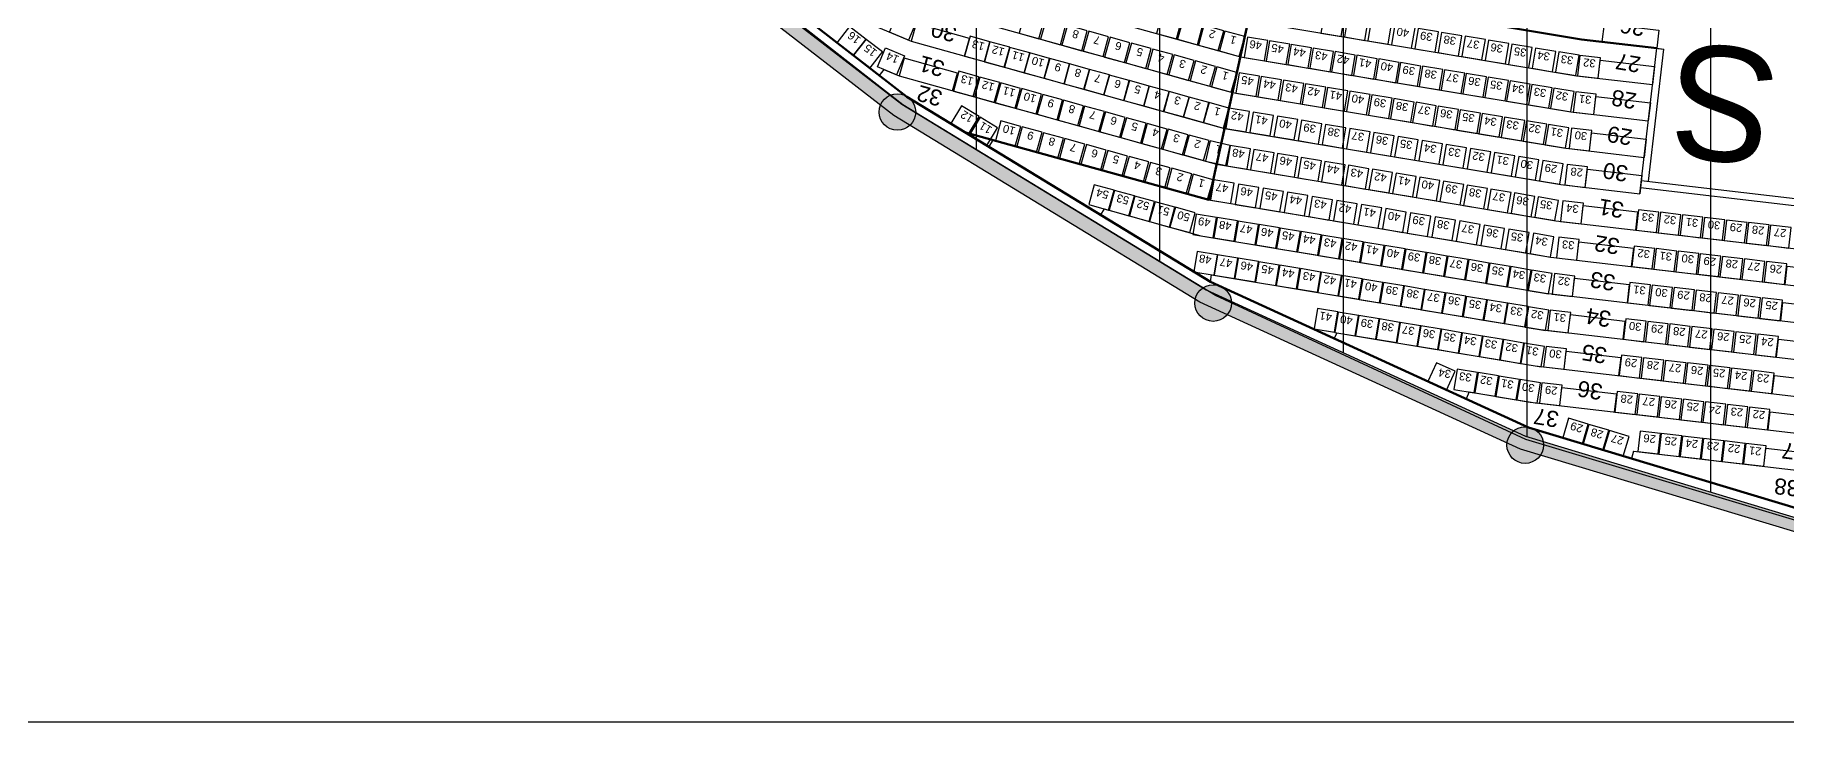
# Model space of a CAD drawing. Header units: millimetres. Extents: x -76108 to 202332, y 27411 to 140378.
# Drawn here: x 68061 to 106375, y 27411 to 42417 of the extents above; entities that cross this region are included whole.
import ezdxf
from ezdxf.enums import TextEntityAlignment as Align

# ---------------------------------------------------------------- set-up
doc = ezdxf.new("R2010")
doc.units = ezdxf.units.MM
doc.header["$LTSCALE"] = 100
doc.layers.get('0').update_dxf_attribs({"linetype": 'CONTINUOUS'})
for name, color, linetype in [('_insida yttervägg arena', 6, 'CONTINUOUS'), ('A-3312-EA-', 7, 'CONTINUOUS'), ('A-3312-FYLL', 7, 'CONTINUOUS'), ('A-3320-EA-', 3, 'CONTINUOUS'), ('A-3320-FYLL', 3, 'CONTINUOUS'), ('G-STOLAR_TELE_2', 3, 'CONTINUOUS'), ('LINOR_HÄNG', 40, 'CONTINUOUS'), ('R-RADER', 252, 'CONTINUOUS'), ('R-RADNUMMER', 4, 'CONTINUOUS'), ('R-TRAPPA', 254, 'CONTINUOUS'), ('S-RADER', 252, 'CONTINUOUS'), ('S-RADNUMMER', 4, 'CONTINUOUS'), ('S-STOLAR', 1, 'CONTINUOUS'), ('S-STOLNUMMER', 7, 'CONTINUOUS'), ('S-TRAPPA', 254, 'CONTINUOUS'), ('SEKTIONS_NR', 4, 'CONTINUOUS'), ('T-RADER', 252, 'CONTINUOUS'), ('T-RADNUMMER', 4, 'CONTINUOUS'), ('T-STOLAR', 1, 'CONTINUOUS'), ('T-STOLNUMMER', 7, 'CONTINUOUS'), ('T-TRAPPA', 254, 'CONTINUOUS')]:
    doc.layers.add(name, color=color, linetype=linetype)
doc.layers.add('SEKTIONER', color=4, linetype='CONTINUOUS', lineweight=70)
doc.styles.add('ARIAL', font='arial.ttf')

# ---------------------------------------------------------------- blocks, each defined once
blk = doc.blocks.new('*U25')
at = {"layer": 'G-STOLAR_TELE_2'}
blk.add_circle((0, 0), 400, dxfattribs=at)
blk = doc.blocks.new('*U26')
at = {"layer": 'G-STOLAR_TELE_2'}
blk.add_circle((0, 0), 400, dxfattribs=at)
blk = doc.blocks.new('*U27')
at = {"layer": 'G-STOLAR_TELE_2'}
blk.add_circle((0, 0), 400, dxfattribs=at)

msp = doc.modelspace()

# ---------------------------------------------------------------- hatches: boundary and pattern name
at = {"layer": 'A-3312-FYLL'}
msp.add_hatch(color=256, dxfattribs=at).paths.add_polyline_path([(129832.5, 31225.9), (136958.2, 33371), (143973.5, 36584.7), (150660, 40657.6), (157173.2, 45688.8), (161383.9, 49663.2), (161149.3, 49854.3), (157029.5, 45965.7), (150490.4, 40905.6), (143832.5, 36850.1), (136852, 33652.3), (129766.1, 31519.2), (122452.6, 30391.1), (118752.6, 30391.1), (115052.6, 30391.1), (107739.1, 31519.2), (100653.2, 33652.3), (93672.7, 36850.1), (87014.8, 40905.6), (80475.7, 45965.7), (76355.9, 49854.3), (76121.3, 49663.2), (80332, 45688.8), (86845.2, 40657.6), (93531.7, 36584.7), (100547, 33371), (107672.7, 31225.9), (115029.6, 30091.1), (118752.6, 30091.1), (122475.6, 30091.1)])
at = {"layer": 'A-3320-FYLL'}
for points in [[(87320.9, 40735.8, 1), (86520.9, 40735.8, 1)], [(94225.9, 36562.3, 1), (93425.9, 36562.3, 1)], [(101050.3, 33459, 1), (100250.3, 33459, 1)]]:
    msp.add_hatch(color=256, dxfattribs=at).paths.add_polyline_path(points)

# ---------------------------------------------------------------- linework, layer by layer
at = {"color": 9}
msp.add_lwpolyline([(42980, 27411), (202332, 27411), (202332, 140378), (42980, 140378)], close=True, dxfattribs=at)
at = {"layer": '_insida yttervägg arena', "color": 9}
msp.add_lwpolyline([(150671.1, 40929), (144056.7, 36878.6), (136929.8, 33665.5), (129865.1, 31612.2), (122518.9, 30346.5), (115144.6, 30318.3), (107811.1, 31440.5), (100661.9, 33578.2), (93878.7, 36728.5), (87039.2, 40891.4), (80555.4, 45962.8), (76530.5, 49816.3), (77656.4, 50828.9), (74725.7, 54695.4)], dxfattribs=at)
at = {"layer": 'A-3312-EA-'}
for p, q in [((86844.5, 40658.1), (80280.5, 45737.4)), ((80475.7, 45965.7), (87014.8, 40905.6)), ((93531.7, 36584.7), (86844.5, 40658.1)), ((87014.8, 40905.6), (93672.7, 36850.1)), ((93672.7, 36850.1), (100653.2, 33652.3)), ((100547, 33371), (93531.7, 36584.7)), ((107672.7, 31225.9), (100547, 33371)), ((100653.2, 33652.3), (107739.1, 31519.2))]:
    msp.add_line(p, q, dxfattribs=at)
at = {"layer": 'LINOR_HÄNG'}
for p, q in [((104700.1, 135765.9), (104700.1, 32434.1)), ((100685.1, 134557.3), (100685.1, 33642.7)), ((96670.1, 132723), (96670.1, 35477)), ((92655.1, 130730.1), (92655.1, 37469.9)), ((88640.1, 128284.4), (88640.1, 39915.6))]:
    msp.add_line(p, q, dxfattribs=at)
at = {"layer": 'R-RADER'}
for p, q in [((94768, 43508), (101882, 42321.1)), ((101882, 42321.1), (103680.9, 42111))]:
    msp.add_line(p, q, dxfattribs=at)
at = {"layer": 'R-TRAPPA'}
msp.add_lwpolyline([(102335.1, 42268.2), (102381.4, 42665.5), (103573.3, 42526.3), (103527, 42129)], dxfattribs=at)
at = {"layer": 'S-RADER'}
for p, q in [((94594.8, 42725.8), (101769.7, 41528.7)), ((94421.5, 41943.7), (101657.4, 40736.4)), ((101769.7, 41528.7), (103434.2, 41334.4)), ((87127.9, 41070.9), (93766.7, 37027)), ((94248.3, 41161.5), (101545.2, 39944.1)), ((101657.4, 40736.4), (103341.4, 40539.8)), ((94075.1, 40379.4), (101432.9, 39151.8)), ((101545.2, 39944.1), (103248.6, 39745.2)), ((93901.8, 39597.2), (101320.6, 38359.4)), ((101432.9, 39151.8), (103155.8, 38950.6)), ((93728.6, 38815.1), (101208.3, 37567.1)), ((91440.7, 38619.6), (91362.7, 38491.4)), ((91440.7, 38619.6), (93555.3, 38032.9)), ((101320.6, 38359.4), (108100.3, 37567.8)), ((93555.3, 38032.9), (101096, 36774.8)), ((101208.3, 37567.1), (108029.3, 36770.7)), ((93766.7, 37027), (93792.6, 37182.3)), ((93792.6, 37182.3), (100983.7, 35982.5)), ((93766.7, 37027), (100724, 33839.9)), ((101096, 36774.8), (107958.4, 35973.5)), ((96529.2, 35914.6), (96471.2, 35788.1)), ((96529.2, 35914.6), (100871.4, 35190.1)), ((100983.7, 35982.5), (107887.4, 35176.4)), ((100871.4, 35190.1), (107816.4, 34379.2)), ((99426.1, 34620.2), (99355.8, 34466.7)), ((99426.1, 34620.2), (100759.2, 34397.8)), ((100759.2, 34397.8), (107745.5, 33582.1)), ((100724, 33839.9), (107783.4, 31714.8)), ((103021.1, 33328.3), (102971.5, 33163.3)), ((103021.1, 33328.3), (107674.5, 32784.9))]:
    msp.add_line(p, q, dxfattribs=at)
at = {"layer": 'S-STOLAR'}
for points in [[(96702, 42830.5), (96258.1, 42904.5), (96184.1, 42460.7), (96627.9, 42386.6)], [(97214.9, 42744.9), (96771, 42819), (96697, 42375.1), (97140.8, 42301)], [(97727.8, 42659.3), (97283.9, 42733.4), (97209.9, 42289.5), (97653.7, 42215.5)], [(98240.7, 42573.7), (97796.8, 42647.8), (97722.8, 42203.9), (98166.7, 42129.9)], [(98753.6, 42488.2), (98309.8, 42562.2), (98235.7, 42118.4), (98679.6, 42044.3)], [(95021.4, 42299.8), (94577.5, 42373.9), (94503.5, 41930), (94947.3, 41855.9)], [(95499.8, 42220), (95055.9, 42294.1), (94981.8, 41850.2), (95425.7, 41776.1)], [(95978.1, 42140.2), (95534.3, 42214.2), (95460.2, 41770.4), (95904.1, 41696.3)], [(99266.5, 42402.6), (98822.7, 42476.7), (98748.6, 42032.8), (99192.5, 41958.7)], [(99779.4, 42317), (99335.6, 42391.1), (99261.5, 41947.2), (99705.4, 41873.2)], [(100292.3, 42231.4), (99848.5, 42305.5), (99774.4, 41861.6), (100218.3, 41787.6)], [(100805.3, 42145.9), (100361.4, 42219.9), (100287.3, 41776.1), (100731.2, 41702)], [(96456.5, 42060.4), (96012.7, 42134.4), (95938.6, 41690.6), (96382.5, 41616.5)], [(96934.9, 41980.5), (96491.1, 42054.6), (96417, 41610.7), (96860.9, 41536.7)], [(97413.3, 41900.7), (96969.4, 41974.8), (96895.4, 41530.9), (97339.3, 41456.9)], [(97891.7, 41820.9), (97447.8, 41895), (97373.8, 41451.1), (97817.6, 41377.1)], [(98370.1, 41741.1), (97926.2, 41815.2), (97852.2, 41371.3), (98296, 41297.2)], [(101318.2, 42060.3), (100874.3, 42134.4), (100800.2, 41690.5), (101244.1, 41616.4)], [(101831.1, 41974.7), (101387.2, 42048.8), (101313.2, 41604.9), (101757, 41530.9)], [(102294.5, 41920.5), (101847.5, 41972.7), (101795.3, 41525.7), (102242.3, 41473.6)], [(94840, 41519), (94396.2, 41593.1), (94322.1, 41149.2), (94766, 41075.1)], [(95323.4, 41438.4), (94879.5, 41512.4), (94805.4, 41068.6), (95249.3, 40994.5)], [(95806.7, 41357.7), (95362.8, 41431.8), (95288.8, 40987.9), (95732.6, 40913.9)], [(98848.5, 41661.3), (98404.6, 41735.3), (98330.6, 41291.5), (98774.4, 41217.4)], [(99326.9, 41581.5), (98883, 41655.5), (98808.9, 41211.7), (99252.8, 41137.6)], [(99805.2, 41501.7), (99361.4, 41575.7), (99287.3, 41131.8), (99731.2, 41057.8)], [(100283.6, 41421.8), (99839.8, 41495.9), (99765.7, 41052), (100209.6, 40978)], [(100762, 41342), (100318.2, 41416.1), (100244.1, 40972.2), (100688, 40898.2)], [(96290, 41277.1), (95846.1, 41351.1), (95772.1, 40907.3), (96215.9, 40833.2)], [(96773.3, 41196.5), (96329.5, 41270.5), (96255.4, 40826.6), (96699.3, 40752.6)], [(97256.6, 41115.8), (96812.8, 41189.9), (96738.7, 40746), (97182.6, 40672)], [(97740, 41035.2), (97296.1, 41109.2), (97222, 40665.4), (97665.9, 40591.3)], [(98223.3, 40954.5), (97779.4, 41028.6), (97705.4, 40584.7), (98149.2, 40510.7)], [(101240.4, 41262.2), (100796.5, 41336.3), (100722.5, 40892.4), (101166.4, 40818.3)], [(101718.8, 41182.4), (101274.9, 41256.5), (101200.9, 40812.6), (101644.7, 40738.5)], [(102201.7, 41125.9), (101754.7, 41178.1), (101702.5, 40731.1), (102149.5, 40679)], [(94618.9, 40744.8), (94175, 40818.9), (94100.9, 40375), (94544.8, 40301)], [(95146.6, 40656.8), (94702.7, 40730.9), (94628.7, 40287), (95072.5, 40212.9)], [(95674.3, 40568.8), (95230.4, 40642.8), (95156.4, 40199), (95600.2, 40124.9)], [(98706.6, 40873.9), (98262.7, 40948), (98188.7, 40504.1), (98632.5, 40430)], [(99189.9, 40793.3), (98746, 40867.3), (98672, 40423.5), (99115.9, 40349.4)], [(99673.2, 40712.6), (99229.4, 40786.7), (99155.3, 40342.8), (99599.2, 40268.8)], [(100156.6, 40632), (99712.7, 40706), (99638.6, 40262.2), (100082.5, 40188.1)], [(100639.9, 40551.3), (100196, 40625.4), (100122, 40181.5), (100565.8, 40107.5)], [(96202, 40480.7), (95758.1, 40554.8), (95684.1, 40110.9), (96127.9, 40036.9)], [(96729.7, 40392.7), (96285.8, 40466.7), (96211.8, 40022.9), (96655.6, 39948.8)], [(97257.4, 40304.6), (96813.5, 40378.7), (96739.5, 39934.8), (97183.3, 39860.8)], [(97785.1, 40216.6), (97341.2, 40290.6), (97267.2, 39846.8), (97711, 39772.7)], [(101123.2, 40470.7), (100679.3, 40544.8), (100605.3, 40100.9), (101049.1, 40026.8)], [(101606.5, 40390.1), (101162.6, 40464.1), (101088.6, 40020.3), (101532.5, 39946.2)], [(102108.9, 40331.3), (101661.9, 40383.5), (101609.7, 39936.5), (102056.7, 39884.4)], [(94644, 39929.6), (94200.1, 40003.7), (94126.1, 39559.8), (94569.9, 39485.7)], [(95161.8, 39843.2), (94718, 39917.3), (94643.9, 39473.4), (95087.8, 39399.3)], [(98312.8, 40128.5), (97868.9, 40202.6), (97794.9, 39758.7), (98238.8, 39684.7)], [(98840.5, 40040.5), (98396.6, 40114.6), (98322.6, 39670.7), (98766.5, 39596.6)], [(99368.2, 39952.5), (98924.4, 40026.5), (98850.3, 39582.6), (99294.2, 39508.6)], [(99895.9, 39864.4), (99452.1, 39938.5), (99378, 39494.6), (99821.9, 39420.5)], [(100423.6, 39776.4), (99979.8, 39850.4), (99905.7, 39406.6), (100349.6, 39332.5)], [(95679.7, 39756.8), (95235.8, 39830.9), (95161.8, 39387), (95605.6, 39312.9)], [(96197.5, 39670.4), (95753.7, 39744.5), (95679.6, 39300.6), (96123.5, 39226.5)], [(96715.4, 39584), (96271.5, 39658.1), (96197.4, 39214.2), (96641.3, 39140.1)], [(97233.2, 39497.6), (96789.3, 39571.7), (96715.3, 39127.8), (97159.2, 39053.7)], [(97751, 39411.2), (97307.2, 39485.3), (97233.1, 39041.4), (97677, 38967.3)], [(100951.3, 39688.3), (100507.5, 39762.4), (100433.4, 39318.5), (100877.3, 39244.5)], [(101479, 39600.3), (101035.2, 39674.3), (100961.1, 39230.5), (101405, 39156.4)], [(102016.1, 39536.7), (101569.2, 39588.9), (101517, 39141.9), (101963.9, 39089.8)], [(91660.4, 39025.6), (91226.8, 39145.9), (91106.5, 38712.3), (91540.1, 38592)], [(94286.1, 39178.2), (93842.3, 39252.3), (93768.2, 38808.4), (94212.1, 38734.4)], [(94823.7, 39088.6), (94379.8, 39162.6), (94305.8, 38718.7), (94749.6, 38644.7)], [(98268.9, 39324.8), (97825, 39398.9), (97751, 38955), (98194.8, 38880.9)], [(98786.7, 39238.4), (98342.9, 39312.5), (98268.8, 38868.6), (98712.7, 38794.5)], [(99304.6, 39152), (98860.7, 39226.1), (98786.7, 38782.2), (99230.5, 38708.2)], [(99822.4, 39065.6), (99378.6, 39139.7), (99304.5, 38695.8), (99748.4, 38621.8)], [(92103.7, 38902.6), (91670, 39023), (91549.7, 38589.3), (91983.4, 38469)], [(92546.9, 38779.7), (92113.3, 38900), (91993, 38466.4), (92426.6, 38346.1)], [(92990.2, 38656.7), (92556.5, 38777), (92436.2, 38343.4), (92869.9, 38223.1)], [(95361.3, 38998.9), (94917.4, 39072.9), (94843.3, 38629.1), (95287.2, 38555)], [(95898.8, 38909.2), (95455, 38983.2), (95380.9, 38539.4), (95824.8, 38465.3)], [(96436.4, 38819.5), (95992.5, 38893.5), (95918.5, 38449.7), (96362.3, 38375.6)], [(96974, 38729.8), (96530.1, 38803.9), (96456, 38360), (96899.9, 38285.9)], [(97511.5, 38640.1), (97067.7, 38714.2), (96993.6, 38270.3), (97437.5, 38196.2)], [(100340.3, 38979.2), (99896.4, 39053.3), (99822.3, 38609.4), (100266.2, 38535.4)], [(100858.1, 38892.8), (100414.2, 38966.9), (100340.2, 38523), (100784, 38449)], [(101375.9, 38806.4), (100932.1, 38880.5), (100858, 38436.6), (101301.9, 38362.6)], [(101923.3, 38742.1), (101476.4, 38794.3), (101424.2, 38347.3), (101871.1, 38295.2)], [(93433.4, 38533.7), (92999.8, 38654), (92879.5, 38220.4), (93313.1, 38100.1)], [(93898, 38431.9), (93454.1, 38506), (93380.1, 38062.1), (93823.9, 37988.1)], [(94356.7, 38355.4), (93912.8, 38429.5), (93838.7, 37985.6), (94282.6, 37911.6)], [(94815.3, 38278.9), (94371.5, 38353), (94297.4, 37909.1), (94741.3, 37835)], [(98049.1, 38550.4), (97605.2, 38624.5), (97531.2, 38180.6), (97975.1, 38106.6)], [(98586.7, 38460.7), (98142.8, 38534.8), (98068.8, 38090.9), (98512.6, 38016.9)], [(99124.2, 38371), (98680.4, 38445.1), (98606.3, 38001.2), (99050.2, 37927.2)], [(99661.8, 38281.4), (99218, 38355.4), (99143.9, 37911.5), (99587.8, 37837.5)], [(103574.4, 38549.3), (103127.5, 38601.5), (103075.3, 38154.6), (103522.3, 38102.4)], [(104056.2, 38493.1), (103609.2, 38545.3), (103557, 38098.3), (104004, 38046.1)], [(104537.9, 38436.8), (104090.9, 38489), (104038.7, 38042.1), (104485.7, 37989.9)], [(105019.6, 38380.6), (104572.7, 38432.8), (104520.5, 37985.8), (104967.4, 37933.6)], [(105501.4, 38324.3), (105054.4, 38376.5), (105002.2, 37929.6), (105449.2, 37877.4)], [(105983.1, 38268.1), (105536.1, 38320.3), (105483.9, 37873.3), (105930.9, 37821.1)], [(95274, 38202.4), (94830.1, 38276.4), (94756.1, 37832.6), (95199.9, 37758.5)], [(95732.6, 38125.8), (95288.8, 38199.9), (95214.7, 37756), (95658.6, 37682)], [(96191.3, 38049.3), (95747.4, 38123.4), (95673.4, 37679.5), (96117.2, 37605.5)], [(96650, 37972.8), (96206.1, 38046.9), (96132, 37603), (96575.9, 37528.9)], [(97108.6, 37896.3), (96664.8, 37970.3), (96590.7, 37526.5), (97034.6, 37452.4)], [(100199.4, 38191.7), (99755.5, 38265.7), (99681.5, 37821.9), (100125.3, 37747.8)], [(100737, 38102), (100293.1, 38176), (100219, 37732.2), (100662.9, 37658.1)], [(101274.5, 38012.3), (100830.7, 38086.3), (100756.6, 37642.5), (101200.5, 37568.4)], [(101830.6, 37947.5), (101383.6, 37999.7), (101331.4, 37552.7), (101778.4, 37500.6)], [(106464.8, 38211.8), (106017.8, 38264), (105965.7, 37817.1), (106412.6, 37764.9)], [(93919.4, 37617.3), (93475.6, 37691.4), (93401.5, 37247.5), (93845.4, 37173.4)], [(94367.9, 37542.5), (93924, 37616.5), (93849.9, 37172.7), (94293.8, 37098.6)], [(97567.3, 37819.8), (97123.4, 37893.8), (97049.4, 37449.9), (97493.2, 37375.9)], [(98025.9, 37743.2), (97582.1, 37817.3), (97508, 37373.4), (97951.9, 37299.4)], [(98484.6, 37666.7), (98040.7, 37740.8), (97966.7, 37296.9), (98410.5, 37222.8)], [(98943.3, 37590.2), (98499.4, 37664.2), (98425.3, 37220.4), (98869.2, 37146.3)], [(99401.9, 37513.7), (98958.1, 37587.7), (98884, 37143.8), (99327.9, 37069.8)], [(103481.7, 37754.7), (103034.7, 37806.9), (102982.5, 37359.9), (103429.5, 37307.8)], [(103963.4, 37698.5), (103516.4, 37750.7), (103464.2, 37303.7), (103911.2, 37251.5)], [(104445.1, 37642.2), (103998.2, 37694.4), (103946, 37247.5), (104392.9, 37195.3)], [(104926.8, 37586), (104479.9, 37638.2), (104427.7, 37191.2), (104874.7, 37139)], [(105408.6, 37529.7), (104961.6, 37581.9), (104909.4, 37135), (105356.4, 37082.8)], [(94817.5, 37467.5), (94373.7, 37541.5), (94299.6, 37097.7), (94743.5, 37023.6)], [(95271.2, 37391.8), (94827.4, 37465.8), (94753.3, 37022), (95197.2, 36947.9)], [(95725, 37316.1), (95281.1, 37390.1), (95207.1, 36946.3), (95650.9, 36872.2)], [(96178.7, 37240.4), (95734.8, 37314.4), (95660.8, 36870.6), (96104.6, 36796.5)], [(96632.4, 37164.7), (96188.6, 37238.7), (96114.5, 36794.9), (96558.4, 36720.8)], [(99860.6, 37437.1), (99416.7, 37511.2), (99342.7, 37067.3), (99786.5, 36993.3)], [(100319.2, 37360.6), (99875.4, 37434.7), (99801.3, 36990.8), (100245.2, 36916.7)], [(100777.9, 37284.1), (100334, 37358.1), (100260, 36914.3), (100703.8, 36840.2)], [(101236.6, 37207.6), (100792.7, 37281.6), (100718.6, 36837.8), (101162.5, 36763.7)], [(101737.8, 37152.9), (101290.8, 37205.1), (101238.6, 36758.1), (101685.6, 36706)], [(105890.3, 37473.5), (105443.3, 37525.7), (105391.1, 37078.7), (105838.1, 37026.5)], [(106372, 37417.2), (105925.1, 37469.4), (105872.9, 37022.5), (106319.8, 36970.3)], [(97086.2, 37089), (96642.3, 37163), (96568.2, 36719.2), (97012.1, 36645.1)], [(97539.9, 37013.3), (97096, 37087.3), (97022, 36643.5), (97465.8, 36569.4)], [(97993.6, 36937.6), (97549.8, 37011.6), (97475.7, 36567.8), (97919.6, 36493.7)], [(98447.3, 36861.9), (98003.5, 36935.9), (97929.4, 36492.1), (98373.3, 36418)], [(98901.1, 36786.2), (98457.2, 36860.2), (98383.2, 36416.4), (98827, 36342.3)], [(99354.8, 36710.5), (98910.9, 36784.5), (98836.9, 36340.7), (99280.7, 36266.6)], [(103388.9, 36960.1), (102941.9, 37012.3), (102889.7, 36565.3), (103336.7, 36513.2)], [(103870.6, 36903.9), (103423.6, 36956.1), (103371.5, 36509.1), (103818.4, 36456.9)], [(104352.3, 36847.6), (103905.4, 36899.8), (103853.2, 36452.9), (104300.1, 36400.7)], [(104834.1, 36791.4), (104387.1, 36843.6), (104334.9, 36396.6), (104781.9, 36344.4)], [(105315.8, 36735.1), (104868.8, 36787.3), (104816.6, 36340.4), (105263.6, 36288.2)], [(96553, 36366.9), (96109.1, 36440.9), (96035, 35997.1), (96478.9, 35923)], [(99808.5, 36634.8), (99364.7, 36708.8), (99290.6, 36265), (99734.5, 36190.9)], [(100262.3, 36559.1), (99818.4, 36633.1), (99744.3, 36189.3), (100188.2, 36115.2)], [(100716, 36483.4), (100272.1, 36557.4), (100198.1, 36113.5), (100641.9, 36039.5)], [(101169.7, 36407.7), (100725.8, 36481.7), (100651.8, 36037.8), (101095.7, 35963.8)], [(101645, 36358.3), (101198, 36410.5), (101145.8, 35963.5), (101592.8, 35911.3)], [(105797.5, 36678.9), (105350.6, 36731.1), (105298.4, 36284.1), (105745.3, 36231.9)], [(106279.2, 36622.6), (105832.3, 36674.8), (105780.1, 36227.9), (106227.1, 36175.7)], [(97004.7, 36291.5), (96560.8, 36365.6), (96486.8, 35921.7), (96930.7, 35847.6)], [(97456.5, 36216.1), (97012.6, 36290.2), (96938.5, 35846.3), (97382.4, 35772.3)], [(97908.2, 36140.8), (97464.4, 36214.8), (97390.3, 35770.9), (97834.2, 35696.9)], [(98360, 36065.4), (97916.1, 36139.4), (97842.1, 35695.6), (98285.9, 35621.5)], [(98811.7, 35990), (98367.9, 36064.1), (98293.8, 35620.2), (98737.7, 35546.1)], [(103296.1, 36165.5), (102849.1, 36217.7), (102796.9, 35770.7), (103243.9, 35718.6)], [(103777.8, 36109.3), (103330.9, 36161.5), (103278.7, 35714.5), (103725.6, 35662.3)], [(104259.6, 36053), (103812.6, 36105.2), (103760.4, 35658.2), (104207.4, 35606.1)], [(104741.3, 35996.8), (104294.3, 36049), (104242.1, 35602), (104689.1, 35549.8)], [(99263.5, 35914.6), (98819.6, 35988.7), (98745.6, 35544.8), (99189.4, 35470.8)], [(99715.2, 35839.3), (99271.4, 35913.3), (99197.3, 35469.5), (99641.2, 35395.4)], [(100167, 35763.9), (99723.1, 35837.9), (99649.1, 35394.1), (100092.9, 35320)], [(100618.8, 35688.5), (100174.9, 35762.6), (100100.8, 35318.7), (100544.7, 35244.7)], [(101070.5, 35613.2), (100626.6, 35687.2), (100552.6, 35243.3), (100996.5, 35169.3)], [(105223, 35940.5), (104776, 35992.7), (104723.9, 35545.8), (105170.8, 35493.6)], [(105704.7, 35884.3), (105257.8, 35936.5), (105205.6, 35489.5), (105652.5, 35437.3)], [(106186.5, 35828), (105739.5, 35880.2), (105687.3, 35433.3), (106134.3, 35381.1)], [(99117.5, 35070.8), (98708.4, 35258.2), (98521, 34849.1), (98930.1, 34661.7)], [(101552.2, 35563.7), (101105.2, 35615.9), (101053.1, 35168.9), (101500, 35116.7)], [(103203.3, 35370.9), (102756.4, 35423.1), (102704.2, 34976.1), (103151.1, 34924)], [(103685, 35314.7), (103238.1, 35366.9), (103185.9, 34919.9), (103632.9, 34867.7)], [(104166.8, 35258.4), (103719.8, 35310.6), (103667.6, 34863.6), (104114.6, 34811.5)], [(104648.5, 35202.2), (104201.5, 35254.4), (104149.3, 34807.4), (104596.3, 34755.2)], [(99607.1, 35046.3), (99163.2, 35120.3), (99089.2, 34676.4), (99533, 34602.4)], [(100065.8, 34969.7), (99621.9, 35043.8), (99547.8, 34599.9), (99991.7, 34525.9)], [(100524.4, 34893.2), (100080.5, 34967.3), (100006.5, 34523.4), (100450.4, 34449.3)], [(100983.1, 34816.7), (100539.2, 34890.7), (100465.2, 34446.9), (100909, 34372.8)], [(105130.2, 35145.9), (104683.3, 35198.1), (104631.1, 34751.1), (105078, 34699)], [(105612, 35089.7), (105165, 35141.9), (105112.8, 34694.9), (105559.8, 34642.7)], [(106093.7, 35033.4), (105646.7, 35085.6), (105594.5, 34638.7), (106041.5, 34586.5)], [(101459.4, 34769.1), (101012.5, 34821.3), (100960.3, 34374.3), (101407.2, 34322.1)], [(103110.5, 34576.3), (102663.6, 34628.5), (102611.4, 34181.5), (103058.3, 34129.4)], [(103592.3, 34520.1), (103145.3, 34572.3), (103093.1, 34125.3), (103540.1, 34073.1)], [(104074, 34463.8), (103627, 34516), (103574.8, 34069), (104021.8, 34016.9)], [(104555.7, 34407.6), (104108.8, 34459.8), (104056.6, 34012.8), (104503.5, 33960.6)], [(105037.4, 34351.3), (104590.5, 34403.5), (104538.3, 33956.5), (104985.3, 33904.4)], [(105519.2, 34295.1), (105072.2, 34347.3), (105020, 33900.3), (105467, 33848.1)], [(106000.9, 34238.8), (105553.9, 34291), (105501.7, 33844), (105948.7, 33791.9)], [(102030.6, 33916.5), (101599.7, 34046.2), (101470, 33615.3), (101900.9, 33485.6)], [(102475.9, 33782.5), (102045, 33912.2), (101915.2, 33481.3), (102346.1, 33351.6)], [(102921.1, 33648.4), (102490.2, 33778.1), (102360.5, 33347.2), (102791.4, 33217.5)], [(103611.1, 33712.4), (103164.1, 33764.6), (103111.9, 33317.7), (103558.9, 33265.5)], [(104072.9, 33658.5), (103626, 33710.7), (103573.8, 33263.7), (104020.7, 33211.5)], [(104534.8, 33604.6), (104087.8, 33656.8), (104035.6, 33209.8), (104482.6, 33157.6)], [(104996.6, 33550.6), (104549.7, 33602.8), (104497.5, 33155.9), (104944.5, 33103.7)], [(105458.5, 33496.7), (105011.5, 33548.9), (104959.4, 33101.9), (105406.3, 33049.8)], [(105920.4, 33442.8), (105473.4, 33495), (105421.2, 33048), (105868.2, 32995.8)]]:
    msp.add_lwpolyline(points, close=True, dxfattribs=at)
at = {"layer": 'S-TRAPPA'}
for p, q in [((103155.8, 38950.6), (103527, 42129)), ((103343.6, 39221.8), (103680.9, 42111)), ((103527, 42129), (103680.9, 42111)), ((103171.6, 39085.8), (106533.4, 38693.3)), ((103189.6, 39239.8), (106551.4, 38847.3))]:
    msp.add_line(p, q, dxfattribs=at)
for points in [[(102242.3, 41473.6), (102288.7, 41870.9), (103480.6, 41731.7), (103434.2, 41334.4)], [(102149.5, 40679), (102195.9, 41076.3), (103387.8, 40937.1), (103341.4, 40539.8)], [(102056.7, 39884.4), (102103.1, 40281.7), (103295, 40142.5), (103248.6, 39745.2)], [(101963.9, 39089.8), (102010.3, 39487.1), (103202.2, 39347.9), (103155.8, 38950.6)], [(101871.1, 38295.2), (101917.5, 38692.5), (103109.4, 38553.3), (103063, 38156)], [(101778.4, 37500.6), (101824.8, 37897.9), (103016.7, 37758.7), (102970.3, 37361.4)], [(106332.1, 36968.8), (106378.5, 37366.1), (107570.4, 37227), (107524, 36829.7)], [(101685.6, 36706), (101732, 37103.3), (102923.9, 36964.1), (102877.5, 36566.8)], [(106239.3, 36174.2), (106285.7, 36571.5), (107477.6, 36432.4), (107431.2, 36035.1)], [(101592.8, 35911.3), (101639.2, 36308.6), (102831.1, 36169.5), (102784.7, 35772.2)], [(106146.5, 35379.6), (106192.9, 35776.9), (107384.8, 35637.8), (107338.4, 35240.5)], [(101500, 35116.7), (101546.4, 35514), (102738.3, 35374.9), (102691.9, 34977.6)], [(106053.7, 34585), (106100.1, 34982.3), (107292, 34843.2), (107245.6, 34445.9)], [(101407.2, 34322.1), (101453.6, 34719.4), (102645.5, 34580.3), (102599.1, 34183)], [(105961, 33790.4), (106007.4, 34187.7), (107199.3, 34048.6), (107152.9, 33651.3)], [(105868.2, 32995.8), (105914.6, 33393.1), (107106.5, 33254), (107060.1, 32856.7)]]:
    msp.add_lwpolyline(points, dxfattribs=at)
at = {"layer": 'SEKTIONER'}
for p, q in [((99645.3, 65527.7), (93728.6, 38815.1)), ((101882, 42321.1), (94768, 43508)), ((103527, 42129), (101882, 42321.1)), ((93728.6, 38815.1), (88407.9, 40291.2))]:
    msp.add_line(p, q, dxfattribs=at)
msp.add_lwpolyline([(76512.3, 49981.7), (80571.6, 46150.2), (87127.9, 41070.9), (93766.7, 37027), (100724, 33839.9), (107783.4, 31714.8), (114974.2, 30605.5)], dxfattribs=at)
at = {"layer": 'T-RADER'}
for p, q in [((87747.5, 43795.3), (94421.5, 41943.7)), ((83849.7, 43610.6), (87127.9, 41070.9)), ((84184.8, 43557.7), (87221.4, 42280.9)), ((87484.4, 43038.1), (94248.3, 41161.5)), ((87221.4, 42280.9), (94075.1, 40379.4)), ((86622.2, 41664.9), (86522.1, 41534)), ((86622.2, 41664.9), (86958.3, 41523.6)), ((86958.3, 41523.6), (93901.8, 39597.2)), ((89008.9, 40124.5), (88920.4, 39979.1)), ((89008.9, 40124.5), (93728.6, 38815.1))]:
    msp.add_line(p, q, dxfattribs=at)
at = {"layer": 'T-STOLAR'}
for points in [[(85881.3, 42605.9), (86237, 42330.3), (85961.4, 41974.6), (85605.7, 42250.2)], [(86924.3, 42894), (87339.1, 42719.6), (87164.7, 42304.8), (86749.9, 42479.2)], [(90137.1, 42769.1), (89703.5, 42889.4), (89583.2, 42455.8), (90016.8, 42335.5)], [(90604.4, 42639.5), (90170.8, 42759.8), (90050.5, 42326.2), (90484.1, 42205.8)], [(91071.8, 42509.8), (90638.2, 42630.1), (90517.9, 42196.5), (90951.5, 42076.2)], [(93143.3, 42765.3), (92709.7, 42885.6), (92589.4, 42452), (93023, 42331.7)], [(93601, 42638.3), (93167.4, 42758.6), (93047.1, 42325), (93480.7, 42204.7)], [(94058.7, 42511.3), (93625.1, 42631.6), (93504.8, 42198), (93938.4, 42077.7)], [(86237, 42330.3), (86592.8, 42054.7), (86317.2, 41699), (85961.4, 41974.6)], [(88943.4, 42270.1), (88509.8, 42390.4), (88389.5, 41956.8), (88823.1, 41836.5)], [(89378.9, 42149.3), (88945.3, 42269.6), (88825, 41835.9), (89258.6, 41715.6)], [(89814.5, 42028.4), (89380.9, 42148.7), (89260.6, 41715.1), (89694.2, 41594.8)], [(91539.1, 42380.1), (91105.5, 42500.4), (90985.2, 42066.8), (91418.8, 41946.5)], [(92006.5, 42250.5), (91572.9, 42370.8), (91452.6, 41937.2), (91886.2, 41816.9)], [(92473.8, 42120.8), (92040.2, 42241.1), (91919.9, 41807.5), (92353.5, 41687.2)], [(94516.5, 42384.3), (94082.8, 42504.6), (93962.5, 42071), (94396.2, 41950.7)], [(86662.5, 42137.3), (87076.9, 41962), (86901.7, 41547.5), (86487.2, 41722.8)], [(90250, 41907.6), (89816.4, 42027.9), (89696.1, 41594.3), (90129.7, 41474)], [(90685.6, 41786.7), (90252, 41907), (90131.7, 41473.4), (90565.3, 41353.1)], [(91121.1, 41665.9), (90687.5, 41786.2), (90567.2, 41352.6), (91000.8, 41232.3)], [(92941.2, 41991.2), (92507.6, 42111.5), (92387.2, 41677.8), (92820.9, 41557.5)], [(93408.5, 41861.5), (92974.9, 41981.8), (92854.6, 41548.2), (93288.2, 41427.9)], [(93875.9, 41731.8), (93442.2, 41852.1), (93321.9, 41418.5), (93755.6, 41298.2)], [(88700.8, 41507.2), (88267.2, 41627.5), (88146.8, 41193.9), (88580.5, 41073.6)], [(89158.5, 41380.2), (88724.9, 41500.5), (88604.6, 41066.9), (89038.2, 40946.6)], [(91556.7, 41545.1), (91123.1, 41665.4), (91002.8, 41231.7), (91436.4, 41111.4)], [(91992.2, 41424.2), (91558.6, 41544.5), (91438.3, 41110.9), (91871.9, 40990.6)], [(92427.8, 41303.4), (91994.2, 41423.7), (91873.9, 40990.1), (92307.5, 40869.8)], [(94343.2, 41602.2), (93909.6, 41722.5), (93789.3, 41288.9), (94222.9, 41168.6)], [(89616.2, 41253.2), (89182.6, 41373.5), (89062.3, 40939.9), (89495.9, 40819.6)], [(90073.9, 41126.2), (89640.3, 41246.5), (89520, 40812.9), (89953.6, 40692.6)], [(90531.6, 40999.2), (90098, 41119.5), (89977.7, 40685.9), (90411.3, 40565.6)], [(92863.3, 41182.5), (92429.7, 41302.8), (92309.4, 40869.2), (92743, 40748.9)], [(93298.9, 41061.7), (92865.3, 41182), (92744.9, 40748.4), (93178.6, 40628.1)], [(93734.4, 40940.9), (93300.8, 41061.2), (93180.5, 40627.5), (93614.1, 40507.2)], [(88706.8, 40638), (88322.5, 40872.2), (88088.4, 40487.9), (88472.7, 40253.7)], [(89112.5, 40390.8), (88728.2, 40624.9), (88494.1, 40240.7), (88878.4, 40006.5)], [(90989.3, 40872.2), (90555.7, 40992.6), (90435.4, 40558.9), (90869, 40438.6)], [(91447, 40745.3), (91013.4, 40865.6), (90893.1, 40431.9), (91326.7, 40311.6)], [(91904.7, 40618.3), (91471.1, 40738.6), (91350.8, 40305), (91784.4, 40184.7)], [(94170, 40820), (93736.3, 40940.3), (93616, 40506.7), (94049.7, 40386.4)], [(89617.4, 40422.7), (89183.7, 40543), (89063.4, 40109.4), (89497.1, 39989)], [(90084.7, 40293), (89651.1, 40413.3), (89530.8, 39979.7), (89964.4, 39859.4)], [(90552.1, 40163.3), (90118.4, 40283.7), (89998.1, 39850), (90431.7, 39729.7)], [(92362.5, 40491.3), (91928.8, 40611.6), (91808.5, 40178), (92242.2, 40057.7)], [(92820.2, 40364.3), (92386.5, 40484.6), (92266.2, 40051), (92699.9, 39930.7)], [(93277.9, 40237.3), (92844.3, 40357.6), (92724, 39924), (93157.6, 39803.7)], [(93735.6, 40110.3), (93302, 40230.6), (93181.7, 39797), (93615.3, 39676.7)], [(91019.4, 40033.7), (90585.8, 40154), (90465.5, 39720.4), (90899.1, 39600.1)], [(91486.7, 39904), (91053.1, 40024.3), (90932.8, 39590.7), (91366.4, 39470.4)], [(91954.1, 39774.4), (91520.5, 39894.7), (91400.2, 39461), (91833.8, 39340.7)], [(94198.8, 40005.4), (93759.7, 40103.6), (93661.4, 39664.5), (94100.6, 39566.2)], [(92421.4, 39644.7), (91987.8, 39765), (91867.5, 39331.4), (92301.1, 39211.1)], [(92888.8, 39515), (92455.2, 39635.3), (92334.9, 39201.7), (92768.5, 39081.4)], [(93356.1, 39385.4), (92922.5, 39505.7), (92802.2, 39072.1), (93235.8, 38951.8)], [(93823.5, 39255.7), (93389.9, 39376), (93269.6, 38942.4), (93703.2, 38822.1)]]:
    msp.add_lwpolyline(points, close=True, dxfattribs=at)
at = {"layer": 'T-TRAPPA'}
for points in [[(88387.7, 41957.3), (88494.7, 42342.7), (87328.3, 42666.3), (87221.4, 42280.9)], [(88124.7, 41200), (88231.6, 41585.5), (87065.3, 41909.1), (86958.3, 41523.6)]]:
    msp.add_lwpolyline(points, dxfattribs=at)

# ---------------------------------------------------------------- block references
at = {"layer": 'A-3320-EA-'}
for name, p in [('*U26', (86920.9, 40735.8)), ('*U27', (93825.9, 36562.3)), ('*U25', (100650.3, 33459))]:
    msp.add_blockref(name, p, dxfattribs=at)

# ---------------------------------------------------------------- texts
at = {"layer": 'R-RADNUMMER', "style": 'ARIAL'}
msp.add_text('26', height=350, rotation=170.51828, dxfattribs=at).set_placement((103291.4, 42728.9))
at = {"layer": 'S-RADNUMMER', "style": 'ARIAL'}
for s, rotation, p in [('27', 170.51828, (103198.6, 41934.3)), ('28', 170.51828, (103105.8, 41139.7)), ('29', 170.51828, (103013.1, 40345.1)), ('30', 170.51828, (102920.3, 39550.5)), ('31', 170.51828, (102827.5, 38755.9)), ('32', 170.51828, (102734.7, 37961.3)), ('33', 170.51828, (102641.9, 37166.7)), ('34', 170.51828, (102549.1, 36372.1)), ('35', 170.51828, (102456.4, 35577.5)), ('36', 170.51828, (102363.6, 34782.9)), ('37', 170.51828, (101406.7, 34182.7)), ('37', 173.34001, (106824.5, 33456.6)), ('38', 173.34001, (106657.2, 32678.2))]:
    msp.add_text(s, height=350, rotation=rotation, dxfattribs=at).set_placement(p)
at = {"layer": 'S-STOLNUMMER', "style": 'ARIAL'}
for s, rotation, p in [('40', 170.52788, (97998.1, 42614.2)), ('46', 170.52788, (94778.7, 42340.3)), ('45', 170.52788, (95257.1, 42260.5)), ('44', 170.52788, (95735.5, 42180.7)), ('39', 170.52788, (98511, 42528.7)), ('38', 170.52788, (99023.9, 42443.1)), ('37', 170.52788, (99536.8, 42357.5)), ('36', 170.52788, (100049.7, 42271.9)), ('35', 170.52788, (100562.6, 42186.4)), ('43', 170.52788, (96213.9, 42100.8)), ('42', 170.52788, (96692.3, 42021)), ('41', 170.52788, (97170.7, 41941.2)), ('40', 170.52788, (97649.1, 41861.4)), ('34', 170.52788, (101075.5, 42100.8)), ('33', 170.52788, (101588.5, 42015.2)), ('32', 173.34001, (102071, 41946.6)), ('45', 170.52788, (94597.4, 41559.5)), ('44', 170.52788, (95080.7, 41478.8)), ('39', 170.52788, (98127.5, 41781.6)), ('38', 170.52788, (98605.8, 41701.8)), ('37', 170.52788, (99084.2, 41622)), ('36', 170.52788, (99562.6, 41542.1)), ('35', 170.52788, (100041, 41462.3)), ('43', 170.52788, (95564.1, 41398.2)), ('42', 170.52788, (96047.4, 41317.6)), ('41', 170.52788, (96530.7, 41236.9)), ('40', 170.52788, (97014, 41156.3)), ('39', 170.52788, (97497.3, 41075.7)), ('34', 170.52788, (100519.4, 41382.5)), ('33', 170.52788, (100997.8, 41302.7)), ('32', 170.52788, (101476.2, 41222.9)), ('31', 173.34001, (101978.2, 41152)), ('42', 170.52788, (94376.2, 40785.3)), ('41', 170.52788, (94903.9, 40697.3)), ('38', 170.52788, (97980.7, 40995)), ('37', 170.52788, (98464, 40914.4)), ('36', 170.52788, (98947.3, 40833.7)), ('35', 170.52788, (99430.6, 40753.1)), ('34', 170.52788, (99913.9, 40672.5)), ('40', 170.52788, (95431.7, 40609.2)), ('39', 170.52788, (95959.4, 40521.2)), ('38', 170.52788, (96487.1, 40433.2)), ('37', 170.52788, (97014.8, 40345.1)), ('33', 170.52788, (100397.2, 40591.8)), ('32', 170.52788, (100880.6, 40511.2)), ('31', 170.52788, (101363.9, 40430.6)), ('30', 173.34001, (101885.4, 40357.4)), ('48', 170.52788, (94401.4, 39970.1)), ('36', 170.52788, (97542.5, 40257.1)), ('35', 170.52788, (98070.2, 40169)), ('34', 170.52788, (98597.9, 40081)), ('33', 170.52788, (99125.6, 39992.9)), ('32', 170.52788, (99653.3, 39904.9)), ('47', 170.52788, (94919.2, 39883.7)), ('46', 170.52788, (95437.1, 39797.3)), ('45', 170.52788, (95954.9, 39710.9)), ('44', 170.52788, (96472.7, 39624.5)), ('43', 170.52788, (96990.6, 39538.1)), ('31', 170.52788, (100181, 39816.8)), ('30', 170.52788, (100708.7, 39728.8)), ('29', 170.52788, (101236.4, 39640.8)), ('28', 173.34001, (101792.6, 39562.8)), ('47', 170.52788, (94043.5, 39218.7)), ('46', 170.52788, (94581.1, 39129)), ('42', 170.52788, (97508.4, 39451.7)), ('41', 170.52788, (98026.3, 39365.3)), ('40', 170.52788, (98544.1, 39278.9)), ('39', 170.52788, (99062, 39192.5)), ('54', 164.49379, (91443.6, 39085.8)), ('53', 164.49379, (91886.8, 38962.8)), ('52', 164.49379, (92330.1, 38839.8)), ('51', 164.49379, (92773.4, 38716.8)), ('45', 170.52788, (95118.6, 39039.3)), ('44', 170.52788, (95656.2, 38949.7)), ('43', 170.52788, (96193.8, 38860)), ('42', 170.52788, (96731.3, 38770.3)), ('38', 170.52788, (99579.8, 39106.1)), ('37', 170.52788, (100097.6, 39019.7)), ('36', 170.52788, (100615.5, 38933.3)), ('35', 170.52788, (101133.3, 38846.9)), ('34', 173.34001, (101699.9, 38768.2)), ('50', 164.49379, (93216.6, 38593.9)), ('49', 170.52788, (93655.4, 38472.4)), ('48', 170.52788, (94114, 38395.9)), ('41', 170.52788, (97268.9, 38680.6)), ('40', 170.52788, (97806.5, 38590.9)), ('39', 170.52788, (98344.1, 38501.2)), ('38', 170.52788, (98881.6, 38411.5)), ('33', 173.34001, (103351, 38575.4)), ('32', 173.34001, (103832.7, 38519.2)), ('31', 173.34001, (104314.4, 38462.9)), ('30', 173.34001, (104796.1, 38406.7)), ('47', 170.52788, (94572.7, 38319.4)), ('46', 170.52788, (95031.4, 38242.9)), ('45', 170.52788, (95490, 38166.3)), ('44', 170.52788, (95948.7, 38089.8)), ('43', 170.52788, (96407.3, 38013.3)), ('37', 170.52788, (99419.2, 38321.8)), ('36', 170.52788, (99956.8, 38232.1)), ('35', 170.52788, (100494.3, 38142.5)), ('34', 170.52788, (101031.9, 38052.8)), ('33', 173.34001, (101607.1, 37973.6)), ('29', 173.34001, (105277.9, 38350.4)), ('28', 173.34001, (105759.6, 38294.2)), ('27', 173.34001, (106241.3, 38237.9)), ('48', 170.52788, (93676.8, 37657.8)), ('42', 170.52788, (96866, 37936.8)), ('41', 170.52788, (97324.7, 37860.2)), ('40', 170.52788, (97783.3, 37783.7)), ('39', 170.52788, (98242, 37707.2)), ('38', 170.52788, (98700.6, 37630.7)), ('32', 173.34001, (103258.2, 37780.8)), ('31', 173.34001, (103739.9, 37724.6)), ('30', 173.34001, (104221.6, 37668.3)), ('29', 173.34001, (104703.4, 37612.1)), ('47', 170.52788, (94130.5, 37582.1)), ('46', 170.52788, (94584.3, 37506.4)), ('45', 170.52788, (95038, 37430.7)), ('44', 170.52788, (95491.7, 37355)), ('43', 170.52788, (95945.4, 37279.3)), ('42', 170.52788, (96399.2, 37203.6)), ('37', 170.52788, (99159.3, 37554.1)), ('36', 170.52788, (99618, 37477.6)), ('35', 170.52788, (100076.6, 37401.1)), ('34', 170.52788, (100535.3, 37324.6)), ('33', 170.52788, (100993.9, 37248)), ('28', 173.34001, (105185.1, 37555.8)), ('27', 173.34001, (105666.8, 37499.6)), ('26', 173.34001, (106148.5, 37443.3)), ('41', 170.52788, (96852.9, 37127.9)), ('40', 170.52788, (97306.6, 37052.2)), ('39', 170.52788, (97760.4, 36976.5)), ('38', 170.52788, (98214.1, 36900.8)), ('37', 170.52788, (98667.8, 36825.1)), ('32', 173.34001, (101514.3, 37179)), ('31', 173.34001, (103165.4, 36986.2)), ('30', 173.34001, (103647.1, 36930)), ('29', 173.34001, (104128.9, 36873.7)), ('36', 170.52788, (99121.5, 36749.4)), ('35', 170.52788, (99575.3, 36673.7)), ('34', 170.52788, (100029, 36598)), ('33', 170.52788, (100482.7, 36522.3)), ('32', 170.52788, (100936.5, 36446.6)), ('28', 173.34001, (104610.6, 36817.5)), ('27', 173.34001, (105092.3, 36761.2)), ('26', 173.34001, (105574, 36705)), ('25', 173.34001, (106055.8, 36648.7)), ('41', 170.52788, (96310.3, 36407.4)), ('40', 170.52788, (96762.1, 36332)), ('39', 170.52788, (97213.8, 36256.6)), ('38', 170.52788, (97665.6, 36181.2)), ('37', 170.52788, (98117.4, 36105.9)), ('31', 173.34001, (101421.5, 36384.4)), ('30', 173.34001, (103072.6, 36191.6)), ('29', 173.34001, (103554.3, 36135.4)), ('28', 173.34001, (104036.1, 36079.1)), ('36', 170.52788, (98569.1, 36030.5)), ('35', 170.52788, (99020.9, 35955.1)), ('34', 170.52788, (99472.6, 35879.7)), ('33', 170.52788, (99924.4, 35804.4)), ('32', 170.52788, (100376.1, 35729)), ('27', 173.34001, (104517.8, 36022.9)), ('26', 173.34001, (104999.5, 35966.6)), ('25', 173.34001, (105481.3, 35910.4)), ('24', 173.34001, (105963, 35854.1)), ('31', 170.52788, (100827.9, 35653.6)), ('30', 173.34001, (101328.7, 35589.8)), ('29', 173.34001, (102979.8, 35397)), ('28', 173.34001, (103461.6, 35340.8)), ('34', 170.52788, (98912.9, 35164.5)), ('33', 170.52788, (99364.5, 35086.7)), ('32', 170.52788, (99823.1, 35010.2)), ('31', 170.52788, (100281.8, 34933.7)), ('27', 173.34001, (103943.3, 35284.5)), ('26', 173.34001, (104425, 35228.3)), ('25', 173.34001, (104906.7, 35172)), ('24', 173.34001, (105388.5, 35115.8)), ('23', 173.34001, (105870.2, 35059.5)), ('30', 170.52788, (100740.4, 34857.2)), ('29', 173.34001, (101235.9, 34795.2)), ('28', 173.34001, (102887.1, 34602.4)), ('27', 173.34001, (103368.8, 34546.2)), ('26', 173.34001, (103850.5, 34489.9)), ('25', 173.34001, (104332.2, 34433.7)), ('24', 173.34001, (104814, 34377.4)), ('23', 173.34001, (105295.7, 34321.2)), ('22', 173.34001, (105777.4, 34264.9)), ('29', 163.24634, (101815.1, 33981.4)), ('28', 163.24634, (102260.4, 33847.3)), ('27', 163.24634, (102705.7, 33713.3)), ('26', 173.34001, (103387.6, 33738.5)), ('25', 173.34001, (103849.4, 33684.6)), ('24', 173.34001, (104311.3, 33630.7)), ('23', 173.34001, (104773.2, 33576.7)), ('22', 173.34001, (105235, 33522.8)), ('21', 173.34001, (105696.9, 33468.9))]:
    msp.add_text(s, height=175, rotation=rotation, dxfattribs=at).set_placement(p, align=Align.BOTTOM_CENTER)
at = {"layer": 'SEKTIONS_NR', "style": 'ARIAL'}
msp.add_text('S', height=2500, rotation=173.34, dxfattribs=at).set_placement((106285.7, 42018.9))
at = {"layer": 'T-RADNUMMER', "style": 'ARIAL'}
for s, p in [('30', (88242.3, 42587.7)), ('31', (87979.2, 41830.5)), ('32', (87933.3, 41185.9))]:
    msp.add_text(s, height=350, rotation=164.48419, dxfattribs=at).set_placement(p)
at = {"layer": 'T-STOLNUMMER', "style": 'ARIAL'}
for s, rotation, p in [('8', 164.49379, (90855, 42570)), ('2', 164.49379, (93841.9, 42571.5)), ('16', 142.23431, (86059.2, 42468.1)), ('15', 142.23431, (86414.9, 42192.5)), ('13', 164.49379, (88726.6, 42330.2)), ('12', 164.49379, (89162.1, 42209.4)), ('7', 164.49379, (91322.3, 42440.3)), ('6', 164.49379, (91789.7, 42310.6)), ('1', 164.49379, (94299.6, 42444.5)), ('14', 157.07453, (86869.7, 42049.6)), ('11', 164.49379, (89597.7, 42088.6)), ('10', 164.49379, (90033.2, 41967.7)), ('9', 164.49379, (90468.8, 41846.9)), ('5', 164.49379, (92257, 42181)), ('4', 164.49379, (92724.4, 42051.3)), ('3', 164.49379, (93191.7, 41921.7)), ('13', 164.49379, (88484, 41567.3)), ('12', 164.49379, (88941.7, 41440.4)), ('8', 164.49379, (90904.3, 41726)), ('7', 164.49379, (91339.9, 41605.2)), ('6', 164.49379, (91775.4, 41484.4)), ('2', 164.49379, (93659.1, 41792)), ('1', 164.49379, (94126.4, 41662.3)), ('11', 164.49379, (89399.4, 41313.4)), ('10', 164.49379, (89857.1, 41186.4)), ('9', 164.49379, (90314.8, 41059.4)), ('5', 164.49379, (92211, 41363.5)), ('4', 164.49379, (92646.5, 41242.7)), ('3', 164.49379, (93082.1, 41121.9)), ('12', 148.64427, (88514.7, 40755.1)), ('8', 164.49379, (90772.5, 40932.4)), ('7', 164.49379, (91230.2, 40805.4)), ('6', 164.49379, (91687.9, 40678.4)), ('2', 164.49379, (93517.6, 41001)), ('1', 164.49379, (93953.2, 40880.2)), ('11', 148.64427, (88920.4, 40507.9)), ('10', 164.49379, (89400.6, 40482.8)), ('9', 164.49379, (89867.9, 40353.2)), ('5', 164.49379, (92145.6, 40551.4)), ('4', 164.49379, (92603.4, 40424.4)), ('3', 164.49379, (93061.1, 40297.5)), ('8', 164.49379, (90335.2, 40223.5)), ('7', 164.49379, (90802.6, 40093.8)), ('6', 164.49379, (91269.9, 39964.2)), ('2', 164.49379, (93518.8, 40170.5)), ('1', 167.38859, (93979.3, 40054.5)), ('5', 164.49379, (91737.3, 39834.5)), ('4', 164.49379, (92204.6, 39704.9)), ('3', 164.49379, (92672, 39575.2)), ('2', 164.49379, (93139.3, 39445.5)), ('1', 164.49379, (93606.7, 39315.9))]:
    msp.add_text(s, height=175, rotation=rotation, dxfattribs=at).set_placement(p, align=Align.BOTTOM_CENTER)

doc.saveas('drawing.dxf')
